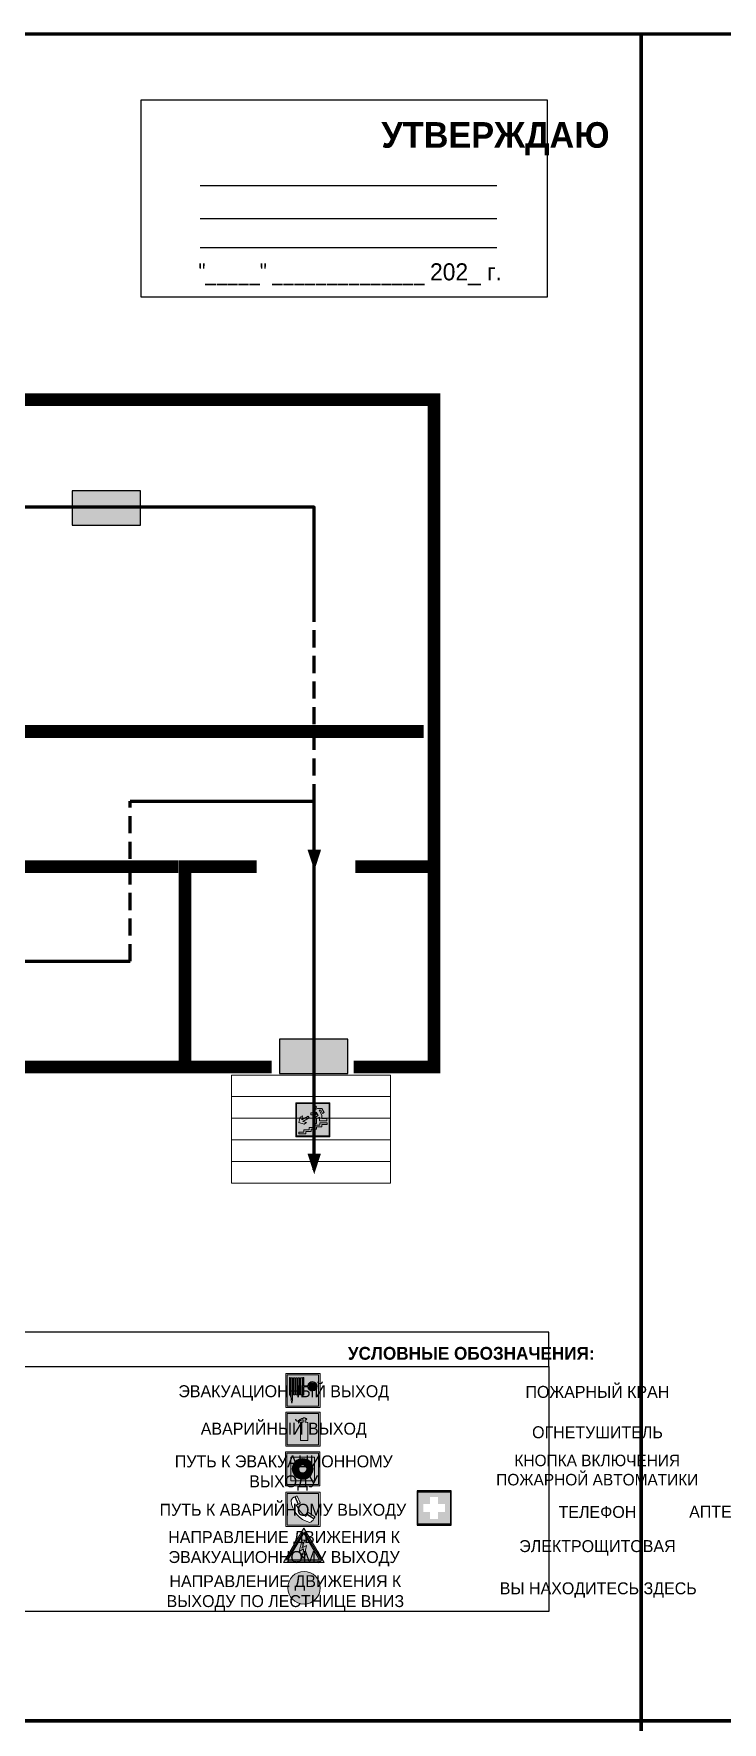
# Model space of a CAD drawing. Header units: millimetres. Extents: x 13810 to 67229, y 12374 to 21950.
# Drawn here: x 20816.8 to 20978, y 19873.2 to 20268.5 of the extents above; entities that cross this region are included whole.
import ezdxf

# ---------------------------------------------------------------- set-up
doc = ezdxf.new("R2010")
doc.units = ezdxf.units.MM
doc.linetypes.add('{ Wide Dash }', pattern=[12, 4, -2, 4, -2])
doc.layers.add('План_Штампы', color=7, linetype='Continuous')
doc.styles.add('обычный', font='arial.ttf')

# ---------------------------------------------------------------- blocks, each defined once
blk = doc.blocks.new('A$C7B4425F7')
at = {"true_color": 0xffffff}
blk.add_hatch(color=7, dxfattribs=at).paths.add_polyline_path([(0, 0), (-16, 0), (-16, -8), (0, -8)])
h = blk.add_hatch(color=126)
h.paths.add_polyline_path([(-0.2, -0.2), (-15.8, -0.2), (-15.8, -7.8), (-0.2, -7.8)])
h.paths.add_polyline_path([(-11.76, -2.03), (-11.76, -3.66), (-11.17, -3.66, -0.568275), (-11.17, -6.18), (-12.58, -6.18), (-12.58, -2.03)], flags=16)
h.paths.add_polyline_path([(-13.33, -4.12, -0.495768), (-13.59, -6.18), (-15.03, -6.18), (-15.03, -2.03), (-13.59, -2.03, -0.487973)], flags=16)
h.paths.add_polyline_path([(-10.25, -2.03), (-9.48, -2.03), (-9.48, -6.18), (-10.25, -6.18)], flags=16)
h.paths.add_polyline_path([(-13.84, -3.69), (-14.24, -3.69), (-14.24, -3.03), (-13.9, -3.03, -0.692621)], flags=0)
h.paths.add_polyline_path([(-9.15, -2.03), (-8.4, -2.03), (-8.04, -3.07), (-7.68, -2.03), (-6.93, -2.03), (-7.64, -4.1), (-6.93, -6.18), (-7.68, -6.18), (-8.04, -5.14), (-8.4, -6.18), (-9.15, -6.18), (-8.44, -4.1)], flags=16)
h.paths.add_polyline_path([(-11.76, -4.46), (-11.42, -4.46, -0.692621), (-11.36, -5.12), (-11.76, -5.12)], flags=0)
h.paths.add_polyline_path([(-13.9, -5.2), (-14.24, -5.2), (-14.24, -4.55), (-13.84, -4.55, -0.708038)], flags=0)
edge = h.paths.add_edge_path(flags=16)
edge.add_ellipse((-5.51, -4.08), major_axis=(0, 2.05), ratio=0.586184, start_angle=0, end_angle=360)
edge = h.paths.add_edge_path(flags=0)
edge.add_ellipse((-5.51, -4.08), major_axis=(0, 1.14), ratio=0.454828, start_angle=0, end_angle=360)
h.paths.add_polyline_path([(-4.13, -4.96, 0.377264), (-3.48, -4.52, 0.0555), (-3.16, -2.03), (-1.66, -2.03), (-1.66, -4.96), (-0.96, -4.96), (-0.96, -7.01), (-1.75, -7.01), (-1.75, -6.18), (-3.3, -6.18), (-3.3, -7.02), (-4.13, -7.02)], flags=16)
h.paths.add_polyline_path([(-2.73, -2.91), (-2.28, -2.91), (-2.28, -4.96), (-3.05, -4.96, 0.079136)], flags=0)
at = {"color": 126}
blk.add_lwpolyline([(-16, -8), (0, -8), (0, 0), (-16, 0)], close=True, dxfattribs=at)
blk = doc.blocks.new('вниз 3')
at = {"lineweight": 0, "true_color": 0xffffff}
h = blk.add_hatch(color=7, dxfattribs=at)
h.dxf.hatch_style = 1
h.paths.add_polyline_path([(40997.5, -4475.69), (40997.25, -4475.28), (40995.76, -4476.15), (40995.97, -4475.23), (40995.39, -4475.56), (40995.05, -4476.83), (40996.33, -4477.17), (40996.91, -4476.83), (40996, -4476.55)], flags=0)
h.paths.add_polyline_path([(40999.81, -4473.95), (41000.22, -4473.95), (41000.64, -4474.67), (41001.03, -4474.43), (41000.46, -4473.49), (41000.42, -4473.49), (40999.43, -4473.49), (40998.68, -4473.92), (40998.68, -4474.57), (40997.88, -4474.57), (40997.88, -4475), (40999.14, -4475), (40999.14, -4474.43), (40999.14, -4474.38), (40999.59, -4475.15), (40998.72, -4475.67), (40998.72, -4477.06), (40999.24, -4477.06), (40999.24, -4475.96), (40999.95, -4475.56), (40999.95, -4476.43), (41001.61, -4476.43), (41001.61, -4475.88), (41000.47, -4475.88), (41000.47, -4475.12)], flags=0)
h.paths.add_polyline_path([(40999.2, -4473.24, 1), (40998.35, -4473.24, 1)], flags=0)
h.paths.add_polyline_path([(41000.46, -4477.26), (41001.69, -4477.26), (41001.69, -4476.84), (41000.03, -4476.84), (41000.03, -4477.39), (40998.78, -4477.39), (40998.78, -4477.95), (40997.53, -4477.95), (40997.53, -4478.5), (40996.29, -4478.5), (40996.29, -4479.06), (40995.05, -4479.06), (40995.05, -4479.48), (40995.29, -4479.48), (40996.72, -4479.48), (40996.72, -4478.92), (40997.97, -4478.92), (40997.97, -4478.36), (40999.2, -4478.36), (40999.2, -4477.81), (41000.46, -4477.81)], flags=0)
h.paths.add_polyline_path([(41002.37, -4472.17), (40994.37, -4472.17), (40994.37, -4480.17), (41002.37, -4480.17)])
h.paths.add_polyline_path([(41002.16, -4479.96), (40994.57, -4479.96), (40994.57, -4472.37), (41002.16, -4472.37)], flags=16)
h.paths.add_polyline_path([(41001.61, -4475.88), (41001.61, -4476.43), (40999.95, -4476.43), (40999.95, -4475.56), (40999.24, -4475.96), (40999.24, -4477.06), (40998.72, -4477.06), (40998.72, -4475.67), (40999.59, -4475.15), (40999.14, -4474.38), (40999.14, -4474.43), (40999.14, -4475), (40997.88, -4475), (40997.88, -4474.57), (40998.68, -4474.57), (40998.68, -4473.92), (40999.43, -4473.49), (41000.42, -4473.49), (41000.46, -4473.49), (41001.03, -4474.43), (41000.64, -4474.67), (41000.22, -4473.95), (40999.81, -4473.95), (41000.47, -4475.12), (41000.47, -4475.88)], flags=0)
h.paths.add_polyline_path([(41001.69, -4476.84), (41001.69, -4477.26), (41000.46, -4477.26), (41000.46, -4477.81), (40999.2, -4477.81), (40999.2, -4478.36), (40997.97, -4478.36), (40997.97, -4478.92), (40996.72, -4478.92), (40996.72, -4479.48), (40995.05, -4479.48), (40995.05, -4479.06), (40996.29, -4479.06), (40996.29, -4478.5), (40997.53, -4478.5), (40997.53, -4477.95), (40998.78, -4477.95), (40998.78, -4477.39), (41000.03, -4477.39), (41000.03, -4476.84)], flags=0)
h.paths.add_polyline_path([(40998.35, -4473.24, -1), (40999.2, -4473.24, -1)], flags=0)
h.paths.add_polyline_path([(40997.5, -4475.69), (40996, -4476.55), (40996.91, -4476.83), (40996.33, -4477.17), (40995.05, -4476.83), (40995.39, -4475.56), (40995.97, -4475.23), (40995.76, -4476.15), (40997.25, -4475.28)], flags=0)
at = {"lineweight": 0}
h = blk.add_hatch(color=126, dxfattribs=at)
h.dxf.hatch_style = 1
h.paths.add_polyline_path([(41002.16, -4472.37), (40994.57, -4472.37), (40994.57, -4479.96), (41002.16, -4479.96)])
h.paths.add_polyline_path([(40995.97, -4475.23), (40995.76, -4476.15), (40997.25, -4475.28), (40997.5, -4475.69), (40996, -4476.55), (40996.91, -4476.83), (40996.33, -4477.17), (40995.05, -4476.83), (40995.39, -4475.56)], flags=16)
h.paths.add_polyline_path([(40997.88, -4474.57), (40998.68, -4474.57), (40998.68, -4473.92), (40999.43, -4473.49), (41000.42, -4473.49), (41000.46, -4473.49), (41001.03, -4474.43), (41000.64, -4474.67), (41000.22, -4473.95), (40999.81, -4473.95), (41000.47, -4475.12), (41000.47, -4475.88), (41001.61, -4475.88), (41001.61, -4476.43), (40999.95, -4476.43), (40999.95, -4475.56), (40999.24, -4475.96), (40999.24, -4477.06), (40998.72, -4477.06), (40998.72, -4475.67), (40999.59, -4475.15), (40999.14, -4474.38), (40999.14, -4474.43), (40999.14, -4475), (40997.88, -4475)], flags=16)
h.paths.add_polyline_path([(40998.35, -4473.24, -1), (40999.2, -4473.24, -1)], flags=16)
h.paths.add_polyline_path([(40997.53, -4477.95), (40998.78, -4477.95), (40998.78, -4477.39), (41000.03, -4477.39), (41000.03, -4476.84), (41001.69, -4476.84), (41001.69, -4477.26), (41000.46, -4477.26), (41000.46, -4477.81), (40999.2, -4477.81), (40999.2, -4478.36), (40997.97, -4478.36), (40997.97, -4478.92), (40996.72, -4478.92), (40996.72, -4479.48), (40995.05, -4479.48), (40995.05, -4479.06), (40996.29, -4479.06), (40996.29, -4478.5), (40997.53, -4478.5)], flags=16)
at = {"lineweight": 0, "true_color": 0xffffff}
h = blk.add_hatch(color=7, dxfattribs=at)
h.dxf.hatch_style = 1
h.paths.add_polyline_path([(40999.2, -4473.24, 1), (40998.35, -4473.24, 1)])
h.paths.add_polyline_path([(40999.81, -4473.95), (41000.22, -4473.95), (41000.64, -4474.67), (41001.03, -4474.43), (41000.46, -4473.49), (41000.42, -4473.49), (40999.43, -4473.49), (40998.68, -4473.92), (40998.68, -4474.57), (40997.88, -4474.57), (40997.88, -4475), (40999.14, -4475), (40999.14, -4474.43), (40999.14, -4474.38), (40999.59, -4475.15), (40998.72, -4475.67), (40998.72, -4477.06), (40999.24, -4477.06), (40999.24, -4475.96), (40999.95, -4475.56), (40999.95, -4476.43), (41001.61, -4476.43), (41001.61, -4475.88), (41000.47, -4475.88), (41000.47, -4475.12)])
h.paths.add_polyline_path([(40999.2, -4477.81), (41000.46, -4477.81), (41000.46, -4477.26), (41001.69, -4477.26), (41001.69, -4476.84), (41000.03, -4476.84), (41000.03, -4477.39), (40998.78, -4477.39), (40998.78, -4477.95), (40997.53, -4477.95), (40997.53, -4478.5), (40996.29, -4478.5), (40996.29, -4479.06), (40995.05, -4479.06), (40995.05, -4479.48), (40995.29, -4479.48), (40996.72, -4479.48), (40996.72, -4478.92), (40997.97, -4478.92), (40997.97, -4478.36), (40999.2, -4478.36)])
h.paths.add_polyline_path([(40997.5, -4475.69), (40997.25, -4475.28), (40995.76, -4476.15), (40995.97, -4475.23), (40995.39, -4475.56), (40995.05, -4476.83), (40996.33, -4477.17), (40996.91, -4476.83), (40996, -4476.55)])
at = {"color": 126, "lineweight": 0}
for points in [[(40994.37, -4472.17), (41002.37, -4472.17), (41002.37, -4480.17), (40994.37, -4480.17)], [(40994.57, -4472.37), (41002.16, -4472.37), (41002.16, -4479.96), (40994.57, -4479.96)]]:
    blk.add_lwpolyline(points, close=True, dxfattribs=at)
for points in [[(40995.05, -4476.83), (40995.39, -4475.56), (40995.97, -4475.23), (40995.76, -4476.15), (40997.25, -4475.28), (40997.5, -4475.69), (40996, -4476.55), (40996.91, -4476.83), (40996.33, -4477.17), (40995.05, -4476.83)], [(40999.14, -4474.43), (40999.14, -4475), (40997.88, -4475), (40997.88, -4474.57), (40998.68, -4474.57), (40998.68, -4473.92), (40999.43, -4473.49), (41000.42, -4473.49), (41000.46, -4473.49), (41001.03, -4474.43), (41000.64, -4474.67), (41000.22, -4473.95), (40999.81, -4473.95), (41000.47, -4475.12), (41000.47, -4475.88), (41001.61, -4475.88), (41001.61, -4476.43), (40999.95, -4476.43), (40999.95, -4475.56), (40999.24, -4475.96), (40999.24, -4477.06), (40998.72, -4477.06), (40998.72, -4475.67), (40999.59, -4475.15), (40999.14, -4474.38), (40999.14, -4474.43)], [(40995.29, -4479.48), (40995.05, -4479.48), (40995.05, -4479.06), (40996.29, -4479.06), (40996.29, -4478.5), (40997.53, -4478.5), (40997.53, -4477.95), (40998.78, -4477.95), (40998.78, -4477.39), (41000.03, -4477.39), (41000.03, -4476.84), (41001.69, -4476.84), (41001.69, -4477.26), (41000.46, -4477.26), (41000.46, -4477.81), (40999.2, -4477.81), (40999.2, -4478.36), (40997.97, -4478.36), (40997.97, -4478.92), (40996.72, -4478.92), (40996.72, -4479.48), (40995.05, -4479.48)]]:
    blk.add_lwpolyline(points, dxfattribs=at)
blk.add_circle((40998.77, -4473.24), 0.426, dxfattribs=at)
blk = doc.blocks.new('A$C32E8229D')
at = {"true_color": 0xffffff}
blk.add_hatch(color=7, dxfattribs=at).paths.add_polyline_path([(0, 0), (0, -8), (16, -8), (16, 0)])
h = blk.add_hatch(color=126)
h.paths.add_polyline_path([(0.2, -0.2), (15.8, -0.2), (15.8, -7.8), (0.2, -7.8)])
h.paths.add_polyline_path([(13.49, -2.05), (12.08, -2.05), (11.37, -2.63, 0.162397), (11.29, -2.84), (11.29, -3.63), (10.35, -3.63), (10.35, -4.05), (11.68, -4.05), (11.68, -3.48), (12.26, -4.28), (11.29, -5.1), (11.29, -6.78), (11.85, -6.78), (11.85, -5.44), (12.8, -4.64), (12.8, -5.94), (14.46, -5.94), (14.46, -5.39), (13.45, -5.39), (13.45, -3.97), (12.46, -2.59), (13.15, -2.59), (13.69, -3.34), (14.18, -3)], flags=16)
h.paths.add_polyline_path([(10.74, -1.82, 1), (11.8, -1.82, 1)], flags=16)
h.paths.add_polyline_path([(9.39, -3.59), (5.99, -3.59), (6.56, -3.03), (5.91, -3.03), (5.1, -3.83), (5.91, -4.64), (6.56, -4.64), (5.99, -4.09), (9.39, -4.09)], flags=16)
h.paths.add_polyline_path([(4.29, -1.08), (1.72, -1.08), (1.72, -6.6), (4.29, -6.6)], flags=16)
at = {"color": 126}
blk.add_lwpolyline([(16, -8), (0, -8), (0, 0), (16, 0)], close=True, dxfattribs=at)
blk = doc.blocks.new('A$C3E6D3DDE')
at = {"lineweight": 5}
h = blk.add_hatch(color=40, dxfattribs=at)
h.paths.add_polyline_path([(24.1, 1.45), (16.46, -11.35), (31.74, -11.35)])
h.paths.add_polyline_path([(24.09, -0.46), (30.03, -10.41), (18.14, -10.41)], flags=16)
h.paths.add_polyline_path([(24.54, -3.08), (23.41, -6.02), (25.13, -5.01), (24.33, -8.5), (24.82, -8.27), (23.79, -9.86), (23.4, -8.04), (23.8, -8.43), (24.04, -6.29), (22.39, -7.25), (23.44, -3.08)], flags=0)
h = blk.add_hatch(color=256, dxfattribs=at)
h.paths.add_polyline_path([(24.37, 0.03, 0.567511), (23.82, 0.03), (17.59, -10.4, 0.582454), (17.86, -10.88), (30.32, -10.88, 0.582149), (30.6, -10.4)])
h.paths.add_polyline_path([(24.09, -0.46), (18.14, -10.41), (30.03, -10.41)], flags=16)
h.paths.add_polyline_path([(24.54, -3.08), (23.41, -6.02), (25.13, -5.01), (24.33, -8.5), (24.82, -8.27), (23.79, -9.86), (23.4, -8.04), (23.8, -8.43), (24.04, -6.29), (22.39, -7.25), (23.44, -3.08)], flags=0)
h = blk.add_hatch(color=40, dxfattribs=at)
h.paths.add_polyline_path([(24.09, -0.46), (18.14, -10.41), (30.03, -10.41)])
h.paths.add_polyline_path([(24.82, -8.27), (23.79, -9.86), (23.4, -8.04), (23.8, -8.43), (24.04, -6.29), (22.39, -7.25), (23.44, -3.08), (24.54, -3.08), (23.41, -6.02), (25.13, -5.01), (24.33, -8.5)], flags=16)
at = {"color": 40, "lineweight": 5}
for p, q in [((16.46, -11.35), (24.1, 1.45)), ((24.1, 1.45), (31.74, -11.35))]:
    blk.add_line(p, q, dxfattribs=at)
at = {"lineweight": 5}
for p, q in [((17.59, -10.4), (23.82, 0.03)), ((24.37, 0.03), (30.6, -10.4)), ((18.14, -10.41), (24.09, -0.46)), ((23.44, -3.08), (22.39, -7.25)), ((22.39, -7.25), (24.04, -6.29)), ((23.41, -6.02), (24.54, -3.08)), ((25.13, -5.01), (23.41, -6.02)), ((24.54, -3.08), (23.44, -3.08)), ((24.04, -6.29), (23.8, -8.43)), ((24.09, -0.46), (30.03, -10.41)), ((24.33, -8.5), (25.13, -5.01)), ((17.86, -10.88), (30.32, -10.88)), ((18.14, -10.41), (30.03, -10.41)), ((23.8, -8.43), (23.4, -8.04)), ((23.4, -8.04), (23.79, -9.86)), ((23.79, -9.86), (24.82, -8.27)), ((24.82, -8.27), (24.33, -8.5))]:
    blk.add_line(p, q, dxfattribs=at)
at = {"color": 50, "lineweight": 5}
blk.add_line((31.74, -11.35), (16.46, -11.35), dxfattribs=at)
blk = doc.blocks.new('A$C54414219')
at = {"true_color": 0xffffff}
h = blk.add_hatch(color=7, dxfattribs=at)
h.paths.add_polyline_path([(2.39, -9.45), (2.39, -18.3), (11.23, -18.3), (11.23, -9.45)], flags=0)
h.paths.add_polyline_path([(10.71, -13.87, -1), (2.92, -13.87, -1)], flags=0)
h.paths.add_polyline_path([(8.3, -13.87, -1), (5.33, -13.87, -1)], flags=0)
h.paths.add_polyline_path([(0.41, -7.47), (0.41, -20.27), (13.21, -20.27), (13.21, -7.47)])
h.paths.add_polyline_path([(0.92, -19.77), (12.71, -19.77), (12.71, -7.98), (0.92, -7.98)], flags=16)
h.paths.add_polyline_path([(11.23, -9.45), (11.23, -18.3), (2.39, -18.3), (2.39, -9.45)], flags=0)
at = {"lineweight": 5}
h = blk.add_hatch(color=242, dxfattribs=at)
h.paths.add_polyline_path([(12.71, -7.98), (0.92, -7.98), (0.92, -19.77), (12.71, -19.77)])
h.paths.add_polyline_path([(11.23, -18.3), (2.39, -18.3), (2.39, -9.45), (11.23, -9.45)], flags=16)
h.paths.add_polyline_path([(10.71, -13.87, -1), (2.92, -13.87, -1)], flags=0)
h.paths.add_polyline_path([(8.3, -13.87, -1), (5.33, -13.87, -1)], flags=0)
at = {"true_color": 0xffffff}
h = blk.add_hatch(color=7, dxfattribs=at)
h.paths.add_polyline_path([(2.39, -9.45), (2.39, -18.3), (11.23, -18.3), (11.23, -9.45)])
h.paths.add_polyline_path([(10.71, -13.87, -1), (2.92, -13.87, -1)], flags=16)
h.paths.add_polyline_path([(8.3, -13.87, -1), (5.33, -13.87, -1)], flags=0)
at = {"lineweight": 5}
h = blk.add_hatch(color=242, dxfattribs=at)
h.paths.add_polyline_path([(2.92, -13.87, 1), (10.71, -13.87, 1)])
h.paths.add_polyline_path([(8.3, -13.87, -1), (5.33, -13.87, -1)], flags=16)
at = {"color": 242, "lineweight": 5}
for p, q in [((0.41, -20.27), (0.41, -7.47)), ((0.41, -7.47), (13.21, -7.47)), ((0.41, -7.47), (13.21, -7.47)), ((13.21, -20.27), (13.21, -7.47)), ((0.41, -20.27), (13.21, -20.27))]:
    blk.add_line(p, q, dxfattribs=at)
for points in [[(0.92, -7.98), (12.71, -7.98), (12.71, -19.77), (0.92, -19.77)], [(2.39, -9.45), (11.23, -9.45), (11.23, -18.3), (2.39, -18.3)]]:
    blk.add_lwpolyline(points, close=True, dxfattribs=at)
for radius in [3.89, 1.49]:
    blk.add_circle((6.81, -13.87), radius, dxfattribs=at)
blk = doc.blocks.new('A$C456E1F9C')
at = {"lineweight": 5}
h = blk.add_hatch(color=242, dxfattribs=at)
h.paths.add_polyline_path([(0.51, -1.47), (0.51, -13.26), (12.29, -13.26), (12.29, -1.47)])
h.paths.add_polyline_path([(5.42, -4.95, -0.254479), (4.78, -5.4), (3.52, -2.53, -0.209735), (4.23, -2.4)], flags=16)
h.paths.add_polyline_path([(8.53, -8.6), (10.87, -10.17), (10.54, -10.76), (8.03, -9.13, -0.192251)], flags=16)
h.paths.add_polyline_path([(4.61, -5.49, 0.005518), (3.87, -5.72, 0.128647), (7.49, -10.01, 0.00809), (7.83, -9.33), (10.47, -10.97, -0.16736), (8.99, -12.25, -0.327862), (1.95, -3.95, -0.166952), (3.36, -2.62)], flags=16)
at = {"color": 242, "lineweight": 5}
for p, q in [((0, -13.77), (0, -0.97)), ((12.8, -0.97), (0, -0.97)), ((4.61, -5.49), (3.36, -2.62)), ((3.52, -2.53), (4.78, -5.4)), ((4.23, -2.4), (5.42, -4.95)), ((12.8, -13.77), (12.8, -0.97)), ((7.83, -9.33), (10.47, -10.97)), ((8.03, -9.13), (10.54, -10.76)), ((10.81, -10.12), (8.53, -8.6)), ((10.54, -10.76), (10.8, -10.3)), ((10.8, -10.3), (10.81, -10.12)), ((0, -13.77), (12.8, -13.77))]:
    blk.add_line(p, q, dxfattribs=at)
blk.add_lwpolyline([(0.51, -1.47), (12.29, -1.47), (12.29, -13.26), (0.51, -13.26)], close=True, dxfattribs=at)
for centre, radius, start, end in [((4.59, -5.34), 2.99, 114.28453, 152.19739), ((11.12, -3.31), 9.19, 183.99153, 256.60086), ((4.02, -3.27), 0.891, 76.32839, 123.70924), ((14.98, -39.1), 35.17, 107.14873, 108.41345), ((13.86, -0.94), 11.08, 205.55365, 234.87622), ((4.68, -4.59), 0.824, 276.9621, 334.07228), ((-13.31, 0.8), 23.44, 332.54871, 334.40268), ((8.94, -9.5), 0.989, 114.40924, 157.93883), ((7.87, -9.46), 3, 291.92908, 329.9329)]:
    blk.add_arc(centre, radius, start, end, dxfattribs=at)
blk = doc.blocks.new('A$C18900ED3')
h = blk.add_hatch(color=126)
h.paths.add_polyline_path([(-0.18, -0.18), (-7.02, -0.18), (-7.02, -7.02), (-0.18, -7.02)])
h.paths.add_polyline_path([(-5.89, -4.46), (-5.89, -2.77), (-4.46, -2.77), (-4.46, -1.31), (-2.77, -1.31), (-2.77, -2.77), (-1.33, -2.77), (-1.33, -4.46), (-2.77, -4.46), (-2.77, -5.89), (-4.46, -5.89), (-4.46, -4.46)], flags=16)
at = {"color": 126}
for p, q in [((-7.2, 0), (-7.2, -7.2)), ((0, 0), (-7.2, 0)), ((0, -7.2), (0, 0)), ((-7.02, -7.02), (-7.02, -0.18)), ((-7.02, -0.18), (-0.18, -0.18)), ((-0.18, -0.18), (-0.18, -7.02)), ((-0.18, -7.02), (-7.02, -7.02)), ((-7.2, -7.2), (0, -7.2))]:
    blk.add_line(p, q, dxfattribs=at)
blk = doc.blocks.new('A$C37112FD5')
at = {"true_color": 0xf5f5ff}
h = blk.add_hatch(color=7, dxfattribs=at)
h.dxf.hatch_style = 1
h.paths.add_polyline_path([(12.8, -7.4), (0, -7.4), (0, -20.2), (12.8, -20.2)])
h.paths.add_polyline_path([(12.29, -7.91), (12.29, -19.69), (0.51, -19.69), (0.51, -7.91)], flags=16)
h.paths.add_polyline_path([(4.98, -9.04, -0.42597), (5.17, -9.22), (5.17, -12.25), (5.17, -15.29, -0.432244), (4.98, -15.47), (4.83, -15.47, -0.42597), (4.64, -15.29), (4.64, -12.25), (4.64, -9.22, -0.432244), (4.83, -9.04)], flags=0)
h.paths.add_polyline_path([(4.28, -9.22), (4.28, -12.25), (4.28, -15.29, -0.432244), (4.09, -15.47), (3.94, -15.47, -0.42597), (3.75, -15.29), (3.75, -12.25), (3.75, -9.22, -0.432244), (3.94, -9.04), (4.09, -9.04, -0.42597)], flags=0)
h.paths.add_polyline_path([(5.72, -9.04), (5.87, -9.04, -0.42597), (6.06, -9.22), (6.06, -12.25), (6.06, -15.29, -0.432244), (5.87, -15.47), (5.72, -15.47, -0.42597), (5.53, -15.29), (5.53, -12.25), (5.53, -9.22, -0.432244)], flags=0)
h.paths.add_polyline_path([(6.42, -8.9), (6.5, -8.9, -0.42597), (6.69, -9.08), (6.69, -12.03), (8.21, -12.03, -15.824349), (8.21, -12.47), (6.69, -12.47), (6.69, -15.42, -0.432244), (6.5, -15.6), (6.42, -15.6)], flags=0)
h.paths.add_polyline_path([(3.39, -9.22), (3.39, -12.25), (3.39, -15.29, -0.432244), (3.2, -15.47), (3.05, -15.47, -0.42597), (2.85, -15.29), (2.85, -12.25), (2.85, -9.22, -0.432244), (3.05, -9.04), (3.2, -9.04, -0.42597)], flags=0)
h.paths.add_polyline_path([(2.5, -9.22), (2.5, -16.71), (1.96, -16.71), (1.96, -9.22, -0.432244), (2.15, -9.04), (2.31, -9.04, -0.42597)], flags=0)
h.paths.add_polyline_path([(1.61, -8.9), (1.61, -15.6), (1.57, -15.6, -0.42597), (1.37, -15.42), (1.37, -12.03), (1.37, -9.09, -0.432244), (1.57, -8.9)], flags=0)
h.paths.add_polyline_path([(9.76, -10.81), (9.76, -12.03), (8.49, -12.03, -0.336371)], flags=0)
h.paths.add_polyline_path([(8.49, -12.47), (9.76, -12.47), (9.76, -13.7, -0.336371)], flags=0)
h.paths.add_polyline_path([(10.11, -10.81, -0.336371), (11.38, -12.03), (10.11, -12.03)], flags=0)
h.paths.add_polyline_path([(10.11, -12.47), (11.38, -12.47, -0.336371), (10.11, -13.7)], flags=0)
h.paths.add_polyline_path([(2.5, -16.84), (2.5, -17.05), (1.97, -17.05), (1.97, -16.84)], flags=0)
h.paths.add_polyline_path([(2.5, -17.24, -0.033778), (2.24, -18.6, -0.033778), (1.97, -17.24)], flags=0)
h = blk.add_hatch(color=242)
h.dxf.hatch_style = 1
h.paths.add_polyline_path([(12.29, -7.91), (0.51, -7.91), (0.51, -19.69), (12.29, -19.69)])
h.paths.add_polyline_path([(6.42, -15.6), (6.42, -8.9), (6.5, -8.9, -0.42597), (6.69, -9.08), (6.69, -12.03), (8.21, -12.03, -15.824349), (8.21, -12.47), (6.69, -12.47), (6.69, -15.42, -0.432244), (6.5, -15.6)], flags=16)
h.paths.add_polyline_path([(5.87, -15.47), (5.72, -15.47, -0.42597), (5.53, -15.29), (5.53, -12.25), (5.53, -9.22, -0.432244), (5.72, -9.04), (5.87, -9.04, -0.42597), (6.06, -9.22), (6.06, -12.25), (6.06, -15.29, -0.432244)], flags=16)
h.paths.add_polyline_path([(4.98, -15.47), (4.83, -15.47, -0.42597), (4.64, -15.29), (4.64, -12.25), (4.64, -9.22, -0.432244), (4.83, -9.04), (4.98, -9.04, -0.42597), (5.17, -9.22), (5.17, -12.25), (5.17, -15.29, -0.432244)], flags=16)
h.paths.add_polyline_path([(4.09, -15.47), (3.94, -15.47, -0.42597), (3.75, -15.29), (3.75, -12.25), (3.75, -9.22, -0.432244), (3.94, -9.04), (4.09, -9.04, -0.42597), (4.28, -9.22), (4.28, -12.25), (4.28, -15.29, -0.432244)], flags=16)
h.paths.add_polyline_path([(3.2, -15.47), (3.05, -15.47, -0.42597), (2.85, -15.29), (2.85, -12.25), (2.85, -9.22, -0.432244), (3.05, -9.04), (3.2, -9.04, -0.42597), (3.39, -9.22), (3.39, -12.25), (3.39, -15.29, -0.432244)], flags=16)
h.paths.add_polyline_path([(2.5, -17.05), (1.97, -17.05), (1.97, -16.84), (2.5, -16.84)], flags=16)
h.paths.add_polyline_path([(2.5, -17.24, -0.033778), (2.24, -18.6, -0.033778), (1.97, -17.24)], flags=16)
h.paths.add_polyline_path([(2.5, -16.71), (1.96, -16.71), (1.96, -9.22, -0.432244), (2.15, -9.04), (2.31, -9.04, -0.42597), (2.5, -9.22)], flags=16)
h.paths.add_polyline_path([(1.61, -15.6), (1.57, -15.6, -0.42597), (1.37, -15.42), (1.37, -12.03), (1.37, -9.09, -0.432244), (1.57, -8.9), (1.61, -8.9)], flags=16)
h.paths.add_polyline_path([(8.49, -12.47), (9.76, -12.47), (9.76, -13.7, -0.336371)], flags=0)
h.paths.add_polyline_path([(10.11, -13.7), (10.11, -12.47), (11.38, -12.47, -0.336371)], flags=0)
h.paths.add_polyline_path([(8.49, -12.03, -0.336371), (9.76, -10.81), (9.76, -12.03)], flags=0)
h.paths.add_polyline_path([(10.11, -12.03), (10.11, -10.81, -0.336371), (11.38, -12.03)], flags=0)
h = blk.add_hatch(color=7, dxfattribs=at)
h.dxf.hatch_style = 1
h.paths.add_polyline_path([(1.61, -8.9), (1.57, -8.9, 0.432244), (1.37, -9.09), (1.37, -12.03), (1.37, -15.42, 0.42597), (1.57, -15.6), (1.61, -15.6)])
h.paths.add_polyline_path([(2.5, -9.22, 0.42597), (2.31, -9.04), (2.15, -9.04, 0.432244), (1.96, -9.22), (1.96, -16.71), (2.5, -16.71)])
h.paths.add_polyline_path([(2.5, -16.84), (1.97, -16.84), (1.97, -17.05), (2.5, -17.05)])
h.paths.add_polyline_path([(2.5, -17.24), (1.97, -17.24, 0.033778), (2.24, -18.6, 0.033778)])
h.paths.add_polyline_path([(3.39, -12.25), (3.39, -9.22, 0.42597), (3.2, -9.04), (3.05, -9.04, 0.432244), (2.85, -9.22), (2.85, -12.25), (2.85, -15.29, 0.42597), (3.05, -15.47), (3.2, -15.47, 0.432244), (3.39, -15.29)])
h.paths.add_polyline_path([(4.28, -12.25), (4.28, -9.22, 0.42597), (4.09, -9.04), (3.94, -9.04, 0.432244), (3.75, -9.22), (3.75, -12.25), (3.75, -15.29, 0.42597), (3.94, -15.47), (4.09, -15.47, 0.432244), (4.28, -15.29)])
h.paths.add_polyline_path([(5.17, -12.25), (5.17, -9.22, 0.42597), (4.98, -9.04), (4.83, -9.04, 0.432244), (4.64, -9.22), (4.64, -12.25), (4.64, -15.29, 0.42597), (4.83, -15.47), (4.98, -15.47, 0.432244), (5.17, -15.29)])
h.paths.add_polyline_path([(6.06, -12.25), (6.06, -9.22, 0.42597), (5.87, -9.04), (5.72, -9.04, 0.432244), (5.53, -9.22), (5.53, -12.25), (5.53, -15.29, 0.42597), (5.72, -15.47), (5.87, -15.47, 0.432244), (6.06, -15.29)])
h.paths.add_polyline_path([(6.69, -12.47), (8.21, -12.47, 15.824349), (8.21, -12.03), (6.69, -12.03), (6.69, -9.08, 0.42597), (6.5, -8.9), (6.42, -8.9), (6.42, -15.6), (6.5, -15.6, 0.432244), (6.69, -15.42)])
h.paths.add_polyline_path([(8.49, -12.47), (9.76, -12.47), (9.76, -13.7, -0.336371)], flags=16)
h.paths.add_polyline_path([(8.49, -12.03, -0.336371), (9.76, -10.81), (9.76, -12.03)], flags=16)
h.paths.add_polyline_path([(10.11, -12.47), (11.38, -12.47, -0.336371), (10.11, -13.7)], flags=16)
h.paths.add_polyline_path([(10.11, -12.03), (10.11, -10.81, -0.336371), (11.38, -12.03)], flags=16)
h = blk.add_hatch(color=242)
h.dxf.hatch_style = 1
h.paths.add_polyline_path([(9.76, -10.81, 0.336371), (8.49, -12.03), (9.76, -12.03)])
h.paths.add_polyline_path([(10.11, -10.81), (10.11, -12.03), (11.38, -12.03, 0.336371)])
h.paths.add_polyline_path([(11.38, -12.47), (10.11, -12.47), (10.11, -13.7, 0.336371)])
h.paths.add_polyline_path([(9.76, -12.47), (8.49, -12.47, 0.336371), (9.76, -13.7)])
at = {"color": 242, "lineweight": 5}
for p, q in [((0, -20.2), (0, -7.4)), ((0, -7.4), (12.8, -7.4)), ((1.37, -12.03), (1.37, -9.08)), ((1.37, -12.03), (1.37, -15.42)), ((1.57, -8.9), (1.61, -8.9)), ((1.61, -8.9), (1.61, -15.6)), ((1.96, -16.71), (1.96, -9.22)), ((2.15, -9.04), (2.31, -9.04)), ((2.5, -16.71), (2.5, -9.22)), ((2.85, -12.25), (2.85, -9.22)), ((2.85, -12.25), (2.85, -15.29)), ((3.05, -9.04), (3.2, -9.04)), ((3.39, -12.25), (3.39, -9.22)), ((3.39, -12.25), (3.39, -15.29)), ((3.75, -12.25), (3.75, -9.22)), ((3.75, -12.25), (3.75, -15.29)), ((3.94, -9.04), (4.09, -9.04)), ((4.28, -12.25), (4.28, -9.22)), ((4.28, -12.25), (4.28, -15.29)), ((4.64, -12.25), (4.64, -9.22)), ((4.64, -12.25), (4.64, -15.29)), ((4.83, -9.04), (4.98, -9.04)), ((5.17, -12.25), (5.17, -9.22)), ((5.17, -12.25), (5.17, -15.29)), ((5.53, -12.25), (5.53, -9.22)), ((5.53, -12.25), (5.53, -15.29)), ((5.72, -9.04), (5.87, -9.04)), ((6.06, -12.25), (6.06, -9.22)), ((6.06, -12.25), (6.06, -15.29)), ((6.42, -8.9), (6.42, -15.6)), ((6.5, -8.9), (6.42, -8.9)), ((6.69, -12.03), (6.69, -9.08)), ((8.21, -12.03), (6.69, -12.03)), ((8.21, -12.47), (6.69, -12.47)), ((6.69, -12.47), (6.69, -15.42)), ((9.76, -12.03), (8.49, -12.03)), ((9.76, -12.47), (8.49, -12.47)), ((9.76, -10.81), (9.76, -12.03)), ((9.76, -12.47), (9.76, -13.7)), ((10.11, -10.81), (10.11, -12.03)), ((11.38, -12.03), (10.11, -12.03)), ((11.38, -12.47), (10.11, -12.47)), ((10.11, -12.47), (10.11, -13.7)), ((12.8, -20.2), (12.8, -7.4)), ((1.57, -15.6), (1.61, -15.6)), ((1.96, -16.71), (2.5, -16.71)), ((1.97, -16.84), (2.5, -16.84)), ((1.97, -17.05), (1.97, -16.84)), ((2.5, -17.05), (1.97, -17.05)), ((1.97, -17.24), (2.5, -17.24)), ((2.5, -16.84), (2.5, -17.05)), ((3.05, -15.47), (3.2, -15.47)), ((3.94, -15.47), (4.09, -15.47)), ((4.83, -15.47), (4.98, -15.47)), ((5.72, -15.47), (5.87, -15.47)), ((6.42, -15.6), (6.5, -15.6)), ((0, -20.2), (12.8, -20.2))]:
    blk.add_line(p, q, dxfattribs=at)
blk.add_lwpolyline([(0.51, -7.91), (12.29, -7.91), (12.29, -19.69), (0.51, -19.69)], close=True, dxfattribs=at)
for centre, radius, start, end in [((1.56, -9.09), 0.182, 87.10267, 180.60715), ((2.15, -9.22), 0.182, 87.10267, 180.60715), ((2.32, -9.22), 0.182, 359.39285, 92.89733), ((3.04, -9.22), 0.182, 87.10267, 180.60715), ((3.21, -9.22), 0.182, 359.39285, 92.89733), ((3.93, -9.22), 0.182, 87.10267, 180.60715), ((4.1, -9.22), 0.182, 359.39285, 92.89733), ((4.82, -9.22), 0.182, 87.10267, 180.60715), ((4.99, -9.22), 0.182, 359.39285, 92.89733), ((5.71, -9.22), 0.182, 87.10267, 180.60715), ((5.88, -9.22), 0.182, 359.39285, 92.89733), ((6.51, -9.09), 0.182, 359.39285, 92.89733), ((9.93, -12.25), 1.74, 187.23185, 172.76815), ((9.93, -12.25), 1.46, 96.99266, 171.35851), ((9.93, -12.25), 1.46, 188.64149, 263.00734), ((9.93, -12.25), 1.46, 8.64149, 83.00734), ((9.93, -12.25), 1.46, 276.99266, 351.35851), ((1.56, -15.42), 0.182, 179.39285, 272.89733), ((12.17, -15.98), 10.27, 187.04098, 194.7793), ((-7.7, -15.98), 10.27, 345.2207, 352.95902), ((3.04, -15.29), 0.182, 179.39285, 272.89733), ((3.21, -15.29), 0.182, 267.10267, 0.60715), ((3.93, -15.29), 0.182, 179.39285, 272.89733), ((4.1, -15.29), 0.182, 267.10267, 0.60715), ((4.82, -15.29), 0.182, 179.39285, 272.89733), ((4.99, -15.29), 0.182, 267.10267, 0.60715), ((5.71, -15.29), 0.182, 179.39285, 272.89733), ((5.88, -15.29), 0.182, 267.10267, 0.60715), ((6.51, -15.42), 0.182, 267.10267, 0.60715)]:
    blk.add_arc(centre, radius, start, end, dxfattribs=at)
blk = doc.blocks.new('A$C3AD82952')
at = {"true_color": 0xf5f5ff}
h = blk.add_hatch(color=7, dxfattribs=at)
h.dxf.hatch_style = 1
h.paths.add_polyline_path([(8.21, 8.73, 0.414214), (7.89, 9.05), (7.22, 9.05), (7.22, 9.92), (7.59, 9.92, 1), (7.57, 10.36), (7.22, 10.36), (7.22, 10.6), (6.43, 10.6), (6.43, 10.36), (6.01, 10.36), (4.74, 9.59), (4.74, 8.69), (4.98, 8.73), (4.98, 9.26), (6.12, 9.91), (6.43, 9.91), (6.43, 9.05), (5.76, 9.05, 0.414214), (5.44, 8.73), (5.44, 2.2), (8.21, 2.2)], flags=0)
h.paths.add_polyline_path([(12.8, 12.8), (0, 12.8), (0, 0), (12.8, 0)])
h.paths.add_polyline_path([(0.51, 12.29), (12.29, 12.29), (12.29, 0.51), (0.51, 0.51)], flags=16)
h.paths.add_polyline_path([(4.74, 9.59), (6.01, 10.36), (6.43, 10.36), (6.43, 10.6), (7.22, 10.6), (7.22, 10.36), (7.59, 10.36, -0.94586), (7.59, 9.92), (7.22, 9.92), (7.22, 9.05), (7.89, 9.05, -0.414214), (8.21, 8.73), (8.21, 2.2), (5.44, 2.2), (5.44, 8.73, -0.414214), (5.76, 9.05), (6.43, 9.05), (6.43, 9.91), (6.12, 9.91), (4.98, 9.26), (4.98, 8.73), (4.74, 8.69)], flags=0)
h = blk.add_hatch(color=242)
h.dxf.hatch_style = 1
h.paths.add_polyline_path([(12.29, 12.29), (0.51, 12.29), (0.51, 0.51), (12.29, 0.51)])
h.paths.add_polyline_path([(4.74, 8.69), (4.74, 9.59), (6.01, 10.36), (6.43, 10.36), (6.43, 10.6), (7.22, 10.6), (7.22, 10.36), (7.59, 10.36, -0.94586), (7.59, 9.92), (7.22, 9.92), (7.22, 9.05), (7.89, 9.05, -0.414214), (8.21, 8.73), (8.21, 2.2), (5.44, 2.2), (5.44, 8.73, -0.414214), (5.76, 9.05), (6.43, 9.05), (6.43, 9.91), (6.12, 9.91), (4.98, 9.26), (4.98, 8.73)], flags=16)
h = blk.add_hatch(color=7, dxfattribs=at)
h.dxf.hatch_style = 1
h.paths.add_polyline_path([(8.21, 8.73, 0.414214), (7.89, 9.05), (7.22, 9.05), (7.22, 9.92), (7.59, 9.92, 1), (7.57, 10.36), (7.22, 10.36), (7.22, 10.6), (6.43, 10.6), (6.43, 10.36), (6.01, 10.36), (4.74, 9.59), (4.74, 8.69), (4.98, 8.73), (4.98, 9.26), (6.12, 9.91), (6.43, 9.91), (6.43, 9.05), (5.76, 9.05, 0.414214), (5.44, 8.73), (5.44, 2.2), (8.21, 2.2)])
at = {"color": 242, "lineweight": 5}
for p, q in [((0, 0), (0, 12.8)), ((0, 12.8), (12.8, 12.8)), ((12.8, 0), (12.8, 12.8)), ((6.01, 10.36), (4.74, 9.59)), ((4.74, 9.59), (4.74, 8.69)), ((4.74, 8.69), (4.98, 8.73)), ((4.98, 9.26), (6.12, 9.91)), ((4.98, 8.73), (4.98, 9.26)), ((5.44, 2.2), (5.44, 8.73)), ((5.76, 9.05), (6.43, 9.05)), ((6.01, 10.36), (6.43, 10.36)), ((6.12, 9.91), (6.43, 9.91)), ((7.22, 10.6), (6.43, 10.6)), ((6.43, 10.6), (6.43, 10.36)), ((6.43, 9.91), (6.43, 9.05)), ((7.22, 10.36), (7.22, 10.6)), ((7.59, 10.36), (7.22, 10.36)), ((7.22, 9.05), (7.22, 9.92)), ((7.59, 9.92), (7.22, 9.92)), ((7.89, 9.05), (7.22, 9.05)), ((8.21, 2.2), (8.21, 8.73)), ((0, 0), (12.8, 0)), ((5.44, 2.2), (8.21, 2.2))]:
    blk.add_line(p, q, dxfattribs=at)
blk.add_lwpolyline([(0.51, 12.29), (12.29, 12.29), (12.29, 0.51), (0.51, 0.51)], close=True, dxfattribs=at)
for centre, radius, start, end in [((5.76, 8.73), 0.32, 90, 180), ((7.58, 10.14), 0.223, 273.18746, 86.81254), ((7.89, 8.73), 0.32, 0, 90)]:
    blk.add_arc(centre, radius, start, end, dxfattribs=at)
blk = doc.blocks.new('A$C7B8C2D5B')
at = {"lineweight": 0}
h = blk.add_hatch(color=5, dxfattribs=at)
h.dxf.hatch_style = 1
h.paths.add_polyline_path([(1.4, -3.02, 1), (-2.11, -3.02, 1)])
at = {"color": 5, "lineweight": 0}
blk.add_circle((-0.36, -3.02), 1.75, dxfattribs=at)

msp = doc.modelspace()

# ---------------------------------------------------------------- linework, layer by layer
at = {"color": 2, "lineweight": 100}
for points in [[(20359.05, 20268.54), (20959.05, 20268.54), (20959.05, 19873.54), (20359.05, 19873.54)], [(20959.05, 20268.54), (21559.05, 20268.54), (21559.05, 19873.54), (20959.05, 19873.54)], [(20359.05, 19873.54), (20959.05, 19873.54), (20959.05, 19478.54), (20359.05, 19478.54)], [(20959.05, 19873.54), (21559.05, 19873.54), (21559.05, 19478.54), (20959.05, 19478.54)]]:
    msp.add_lwpolyline(points, close=True, dxfattribs=at)
for points in [[(20841.99, 20253.1), (20936.99, 20253.1), (20936.99, 20206.9), (20841.99, 20206.9)], [(20793.66, 19956.48), (20937.43, 19956.48), (20937.43, 19964.53), (20793.66, 19964.53)], [(20793.66, 19956.48), (20937.43, 19956.48), (20937.43, 19899.08), (20793.66, 19899.08)]]:
    msp.add_lwpolyline(points, close=True)
for points in [[(20855.74, 20233.05), (20925.27, 20233.05)], [(20855.74, 20225.29), (20925.27, 20225.29)], [(20855.74, 20218.51), (20925.27, 20218.51)]]:
    msp.add_lwpolyline(points)
at = {"lineweight": 100, "const_width": 3}
for points in [[(20481.76, 20105.18), (20421.85, 20105.18), (20421.85, 20182.85), (20910.51, 20182.85), (20910.51, 20105.18), (20910.29, 20105.18)], [(20910.51, 20106.94), (20910.51, 20073.53), (20892.08, 20073.53)], [(20852.23, 20072.05), (20852.23, 20026.6), (20480.77, 20026.6), (20480.77, 20073.53), (20482.26, 20073.53)], [(20869.02, 20073.53), (20850.84, 20073.53)], [(20910.51, 20073.53), (20910.51, 20026.6), (20891.74, 20026.6)], [(20872.48, 20026.6), (20852.23, 20026.6)]]:
    msp.add_lwpolyline(points, dxfattribs=at)
at = {"color": 126, "lineweight": 100, "true_color": 0x008754}
for points in [[(20882.5, 20134.82), (20882.5, 20157.7), (20644.53, 20157.7)], [(20839.36, 20088.86), (20882.5, 20088.86)], [(20882.5, 20002.55), (20882.5, 20088.86)], [(20492.32, 20051.36), (20839.36, 20051.36)]]:
    msp.add_lwpolyline(points, dxfattribs=at)
at = {"color": 126, "linetype": '{ Wide Dash }', "lineweight": 100, "true_color": 0x008754}
for points in [[(20882.5, 20088.86), (20882.5, 20134.82)], [(20839.36, 20051.36), (20839.36, 20088.86)]]:
    msp.add_lwpolyline(points, dxfattribs=at)
at = {"linetype": '{ Wide Dash }', "lineweight": 100, "const_width": 3}
for points in [[(20482.34, 20105.18), (20908.11, 20105.18)], [(20482.6, 20073.53), (20850.72, 20073.53)], [(20850.55, 20073.53), (20482.83, 20073.53)]]:
    msp.add_lwpolyline(points, dxfattribs=at)
at = {"lineweight": 0}
for points in [[(20900.31, 20024.73), (20863.12, 20024.73), (20863.12, 20019.67), (20900.31, 20019.67)], [(20900.31, 20019.67), (20863.12, 20019.67), (20863.12, 20014.61), (20900.31, 20014.61)], [(20900.31, 20014.61), (20863.12, 20014.61), (20863.12, 20009.55), (20900.31, 20009.55)], [(20900.31, 20009.55), (20863.12, 20009.55), (20863.12, 20004.49), (20900.31, 20004.49)], [(20900.31, 20004.49), (20863.12, 20004.49), (20863.12, 19999.43), (20900.31, 19999.43)]]:
    msp.add_lwpolyline(points, close=True, dxfattribs=at)
at = {"layer": 'План_Штампы', "color": 126, "true_color": 0x008754}
for points in [[(20880.92, 20077.47), (20884.08, 20077.46), (20882.52, 20072.61)], [(20880.89, 20006.35), (20884.05, 20006.34), (20882.49, 20001.49)]]:
    msp.add_solid(points, dxfattribs=at)

# ---------------------------------------------------------------- block references
at = {"color": 126, "true_color": 0x008754}
msp.add_blockref('вниз 3', (-20116.21, 24490.41), dxfattribs=at)
for name, p, xscale, yscale, zscale in [('A$C37112FD5', (20875.84, 19959.5), 0.6249984004534781, 0.6249984004534781, 0.6249984004534781), ('A$C3AD82952', (20875.84, 19937.8), 0.625, 0.625, 0.625), ('A$C54414219', (20875.53, 19941.17), 0.625, 0.625, 0.625), ('A$C456E1F9C', (20875.84, 19927.63), 0.625, 0.625, 0.625), ('A$C18900ED3', (20914.57, 19927.34), 1.111111111007631, 1.111111111007631, 1.111111111007631), ('A$C3E6D3DDE', (20864.98, 19917.7), 0.625, 0.625, 0.625), ('A$C7B8C2D5B', (20880.88, 19911.23), 2.177419353276491, 2.177419353276491, 2.177419353276491)]:
    msp.add_blockref(name, p, dxfattribs=dict(xscale=xscale, yscale=yscale, zscale=zscale))
at = {"layer": 'План_Штампы', "color": 126, "true_color": 0x008754, "xscale": -1}
msp.add_blockref('A$C32E8229D', (20841.84, 20161.51), dxfattribs=at)
at = {"layer": 'План_Штампы'}
msp.add_blockref('A$C7B4425F7', (20890.37, 20033.12), dxfattribs=at)

# ---------------------------------------------------------------- texts
at = {"lineweight": 0, "attachment_point": 5, "style": 'обычный'}
for s, insert, char_height, width in [('\\pi-18,l18,t18;{\\fProxima Nova Rg|b1|i0|c204|p2;УТВЕРЖДАЮ\\H1.1997x; }', (20924.93, 20243.98), 6, 126.6484), ('{\\fArial Narrow|b0|i0|c204|p34;"_____" ______________ \\fProxima Nova Rg|b0|i0|c204|p2;202_ г. }', (20890.9, 20212.22), 4, 78.6503), ('{\\fProxima Nova Rg|b1|i0|c204|p2;УСЛОВНЫЕ ОБОЗНАЧЕНИЯ:\\H1.1997x; }', (20919.25, 19959.54), 3, 175.1736), ('\\pi-8.4,l8.4,t8.4;{\\fProxima Nova Rg|b0|i0|c204|p2;ЭВАКУАЦИОННЫЙ ВЫХОД\\H1.6404x; }', (20875.33, 19950.28), 2.8, 126.6484), ('\\pi-8.4,l8.4,t8.4;{\\fProxima Nova Rg|b0|i0|c204|p2;ПОЖАРНЫЙ КРАН\\H1.6404x; }', (20948.79, 19950.51), 2.8, 126.6484), ('\\pi-8.4,l8.4,t8.4;{\\fProxima Nova Rg|b0|i0|c204|p2;АВАРИЙНЫЙ ВЫХОД\\H1.6404x; }', (20875.35, 19941.51), 2.8, 126.6484), ('\\pi-8.4,l8.4,t8.4;{\\fProxima Nova Rg|b0|i0|c204|p2;ОГНЕТУШИТЕЛЬ\\H1.1997x; }', (20948.81, 19941.06), 2.8, 126.6484), ('\\pi-8.4,l8.4,t8.4;{\\fProxima Nova Rg|b0|i0|c204|p2;ПУТЬ К ЭВАКУАЦИОННОМУ \\PВЫХОДУ }', (20875.34, 19931.52), 2.8, 126.6484), ('\\pi-8.1,l8.1,t8.1;{\\fProxima Nova Rg|b0|i0|c204|p2;КНОПКА ВКЛЮЧЕНИЯ\\PПОЖАРНОЙ АВТОМАТИКИ}', (20948.76, 19932.21), 2.7, 126.6484), ('\\pi-8.4,l8.4,t8.4;{\\fProxima Nova Rg|b0|i0|c204|p2;ПУТЬ К АВАРИЙНОМУ ВЫХОДУ \\H1.6404x; }', (20875.14, 19922.52), 2.8, 126.6484), ('\\pi-8.4,l8.4,t8.4;{\\fProxima Nova Rg|b0|i0|c204|p2;ТЕЛЕФОН\\H1.1997x; }', (20948.8, 19922.39), 2.8, 126.6484), ('\\pi-8.4,l8.4,t8.4;{\\fProxima Nova Rg|b0|i0|c204|p2;АПТЕЧКА\\H1.1667x; }', (20978.85, 19922.48), 2.8, 126.6484), ('\\pi-8.4,l8.4,t8.4;{\\fProxima Nova Rg|b0|i0|c204|p2;НАПРАВЛЕНИЕ ДВИЖЕНИЯ К \\PЭВАКУАЦИОННОМУ ВЫХОДУ}', (20875.43, 19913.79), 2.8, 126.6484), ('\\pi-8.4,l8.4,t8.4;{\\fProxima Nova Rg|b0|i0|c204|p2;ЭЛЕКТРОЩИТОВАЯ\\H1.1997x; }', (20948.8, 19914.01), 2.8, 126.6484), ('\\pi-8.4,l8.4,t8.4;{\\fProxima Nova Rg|b0|i0|c204|p2;НАПРАВЛЕНИЕ ДВИЖЕНИЯ К \\PВЫХОДУ ПО ЛЕСТНИЦЕ ВНИЗ}', (20875.72, 19903.47), 2.8, 126.6484), ('\\pi-8.4,l8.4,t8.4;{\\fProxima Nova Rg|b0|i0|c204|p2;ВЫ НАХОДИТЕСЬ ЗДЕСЬ\\H1.1997x; }', (20948.99, 19904.13), 2.8, 126.6484)]:
    msp.add_mtext(s, dxfattribs=dict(at, insert=insert, char_height=char_height, width=width))

doc.saveas('drawing.dxf')
